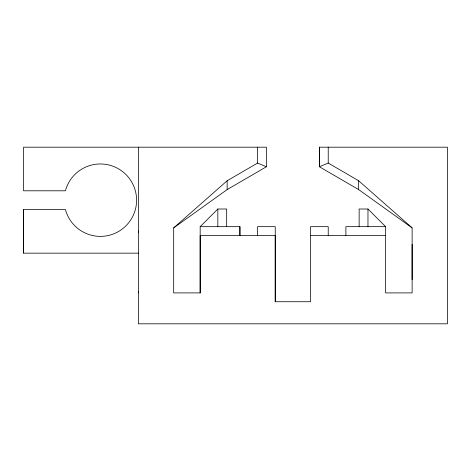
<?xml version="1.0" encoding="UTF-8"?>
<svg xmlns="http://www.w3.org/2000/svg" width="471" height="471" viewBox="0 0 471 471"><rect width="100%" height="100%" fill="white"/><g stroke="black" fill="none" stroke-linecap="round" stroke-linejoin="round"><path stroke-width="0.71" d="M138.356 253.162L23.55 253.162L23.55 209.548L65.41 209.548A36.208 36.208 0 0 0 121.153 229.836A36.208 36.208 0 0 0 121.147 170.514A36.208 36.208 0 0 0 65.41 190.802L23.55 190.802L23.55 147.188L266.409 147.188L266.409 166.752L227.146 189.595L173.681 227.864L173.681 292.903L200.175 292.903L200.175 235.5L275.241 235.5L275.241 301.734L310.566 301.734L310.566 226.669L328.228 226.669L328.228 235.5M138.356 147.188L138.356 323.812L447.45 323.812L447.45 147.188L319.397 147.188L319.397 166.752L358.661 189.595L412.125 227.864L412.125 292.903L385.631 292.903L385.631 226.669L367.969 209.006L359.137 209.006L359.137 226.669M239.916 226.669L239.916 235.5L239.916 226.669L200.175 226.669L200.175 292.903M412.125 279.656L412.125 244.331M200.175 226.669L217.838 209.006L226.669 209.006L226.669 226.669M173.681 227.864L227.146 180.764L257.578 163.06L266.409 166.752M412.125 227.864L358.661 180.764L328.228 163.06L319.397 166.752L319.397 147.188M385.631 226.669L345.891 226.669L345.891 235.5M310.566 235.5L385.631 235.5M367.969 209.006L367.969 226.669M358.661 180.764L358.661 189.595M328.228 147.188L328.228 163.06M275.241 301.734L275.241 226.669L257.578 226.669L257.578 235.5M257.578 147.188L257.578 163.06M227.146 180.764L227.146 189.595M217.838 209.006L217.838 226.669M138.356 231.084L138.356 232.138M138.356 291.849L138.356 292.903M23.55 209.548L23.55 253.162"/></g></svg>
